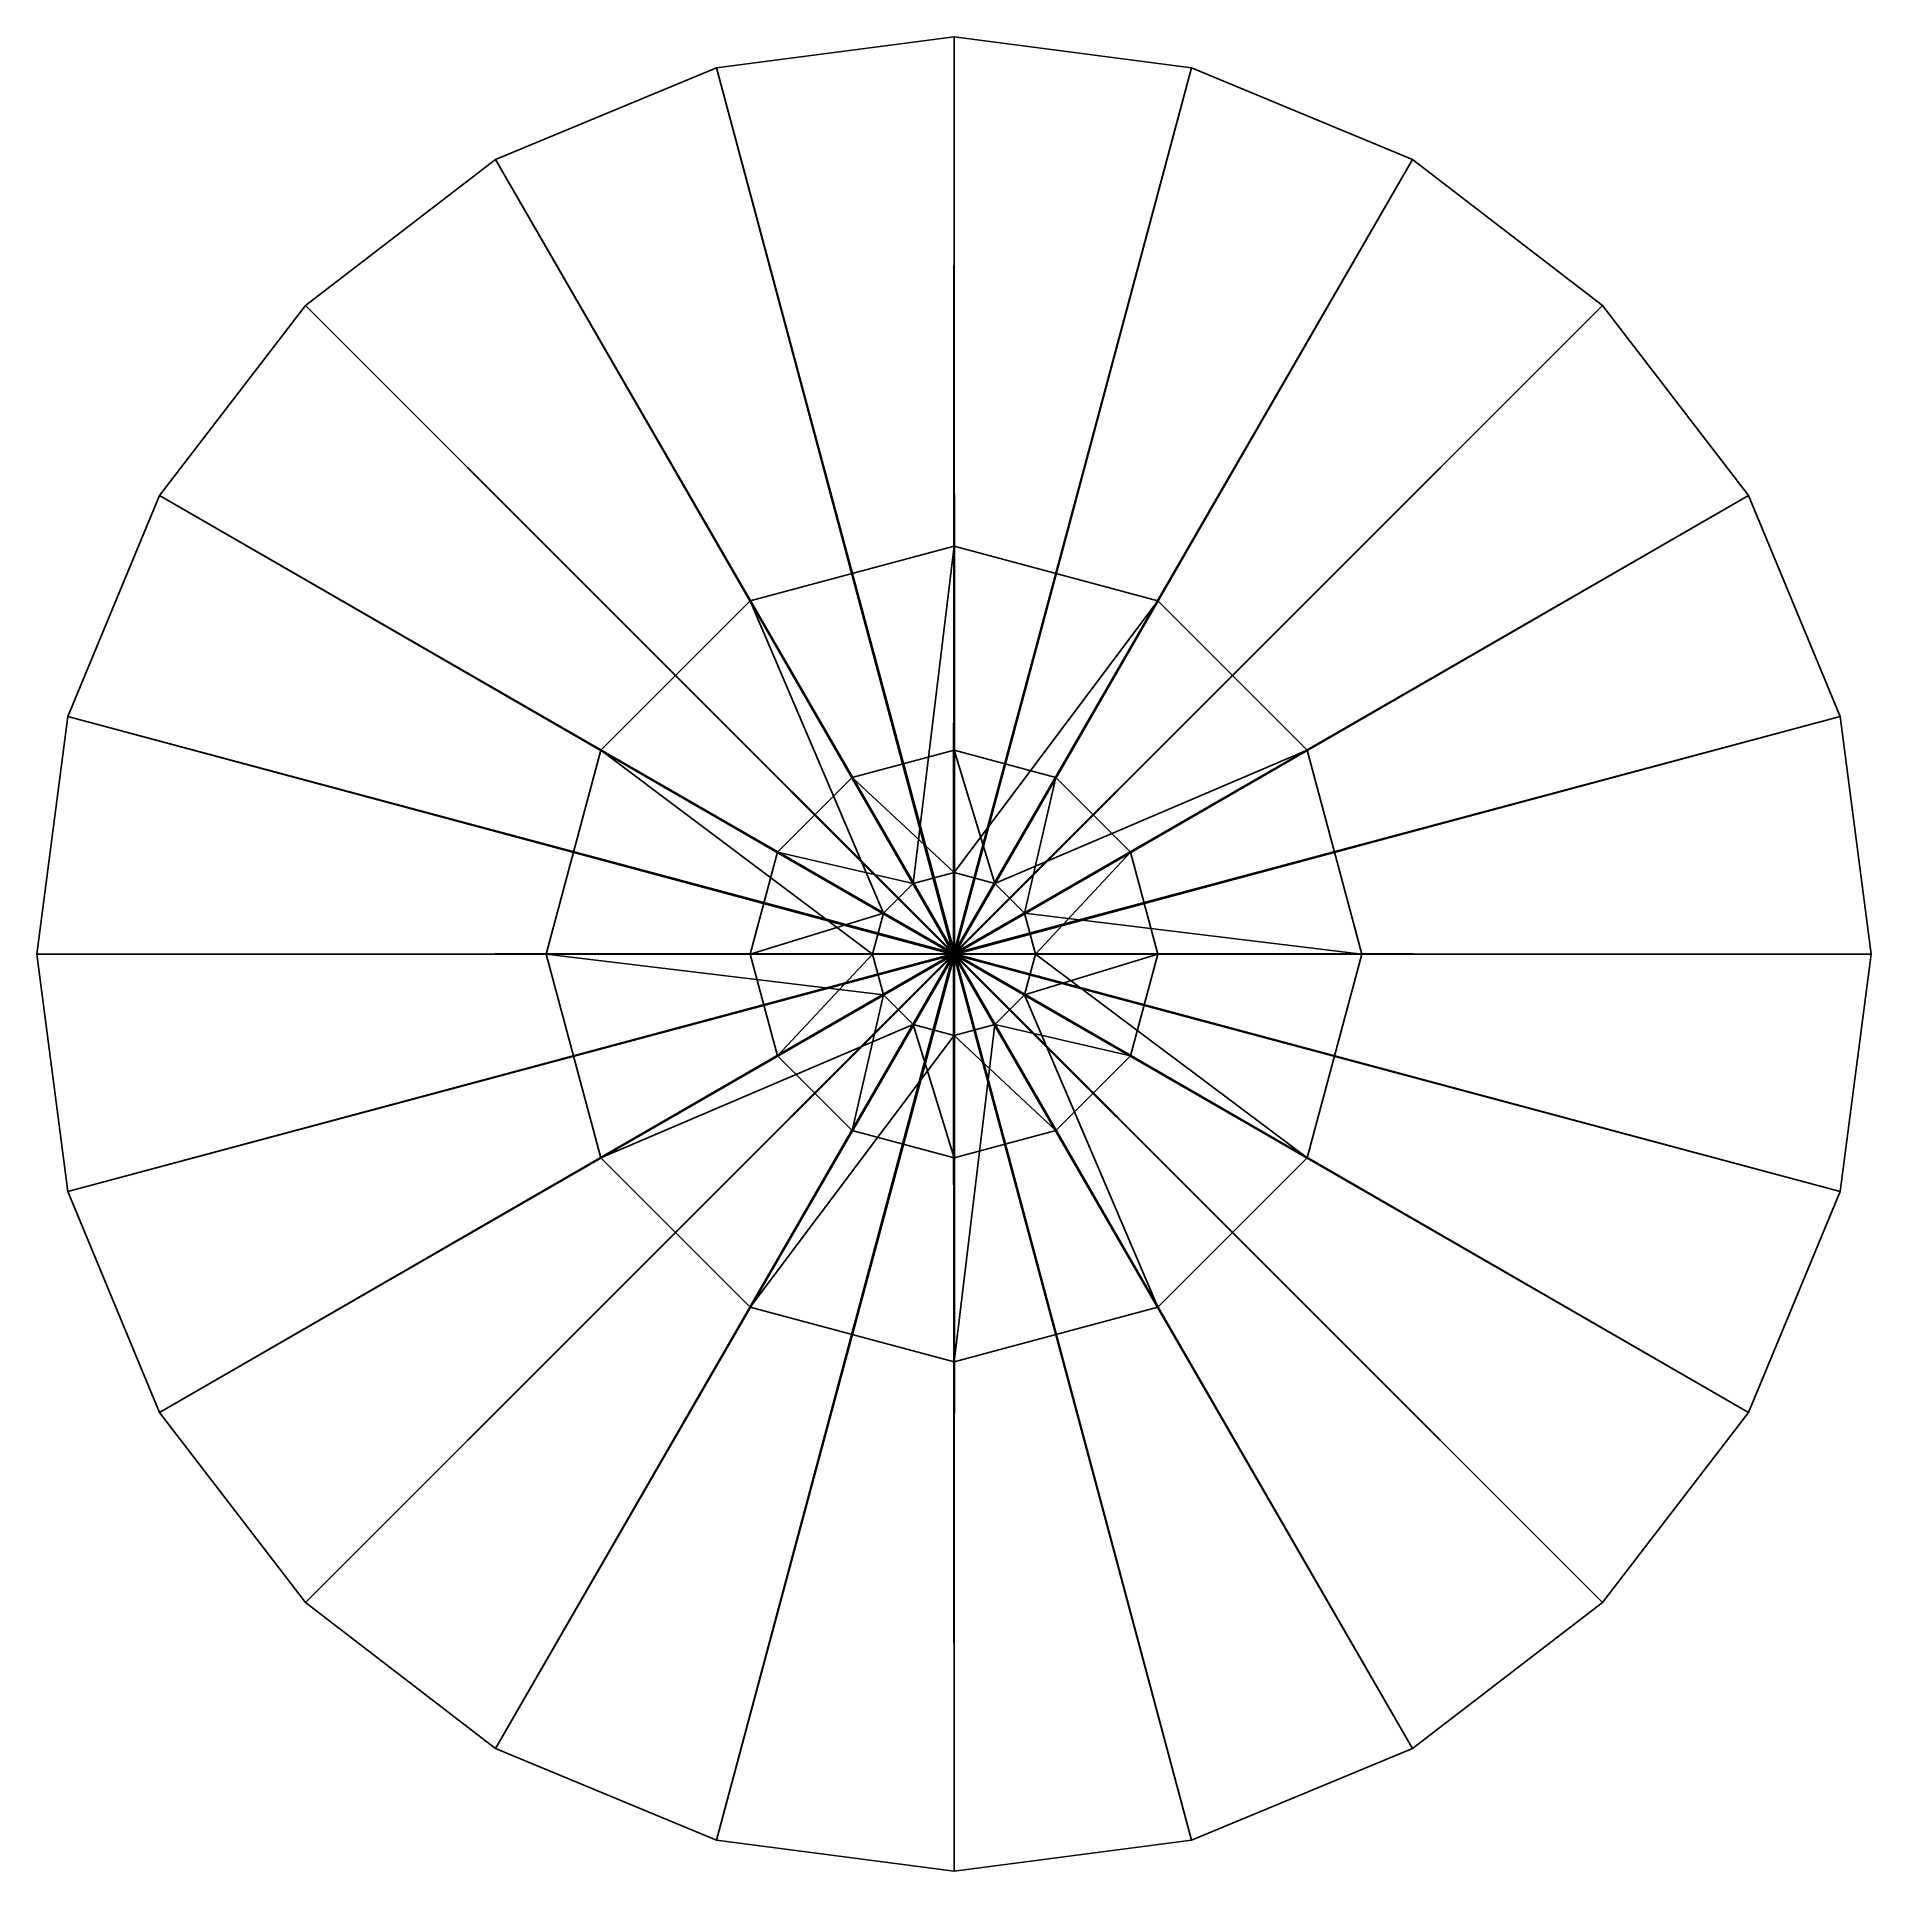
# Model space of a CAD drawing. Header units: metres. Extents: x -0.45 to 0.45, y -0.45 to 0.45.
import ezdxf

# ---------------------------------------------------------------- set-up
doc = ezdxf.new("R2010")
doc.units = ezdxf.units.M
doc.layers.add('XARCH', color=2, linetype='Continuous')

msp = doc.modelspace()

# ---------------------------------------------------------------- linework, layer by layer
at = {"layer": 'XARCH'}
for points in [[(0, 0.001, 0.38), (-0.1165, 0.4347, 0.38), (0, 0.45, 0.38)], [(0, 0.45, 0.38), (-0.1165, 0.4347, 0.38), (-0.1165, 0.4347, 0.42)], [(0, 0.45, 0.38), (-0.1165, 0.4347, 0.42), (0, 0.45, 0.42)], [(0, 0.45, 0.42), (-0.1165, 0.4347, 0.42), (-0.0003, 0.001, 0.42)], [(0, 0.45, 0.38), (-0.1165, 0.4347, 0.38), (-0.0003, 0.001, 0.38)], [(0, 0.45, 0.42), (-0.0003, 0.001, 0.42), (0, 0.001, 0.42)], [(0, 0.45, 0.38), (-0.0003, 0.001, 0.38), (0, 0.001, 0.38)], [(0.0003, 0.001, 0.38), (0, 0.001, 0.38), (0, 0.45, 0.38)], [(0.0003, 0.001, 0.38), (0, 0.45, 0.38), (0.1165, 0.4347, 0.38)], [(0.1165, 0.4347, 0.38), (0, 0.45, 0.38), (0, 0.45, 0.42)], [(0.1165, 0.4347, 0.38), (0, 0.45, 0.42), (0.1165, 0.4347, 0.42)], [(0.1165, 0.4347, 0.42), (0, 0.45, 0.42), (0, 0.001, 0.42)], [(0.1165, 0.4347, 0.38), (0, 0.45, 0.38), (0, 0.001, 0.38)], [(-0.0003, 0.001, 0.38), (-0.225, 0.3897, 0.38), (-0.1165, 0.4347, 0.38)], [(-0.1165, 0.4347, 0.38), (-0.225, 0.3897, 0.38), (-0.225, 0.3897, 0.42)], [(-0.1165, 0.4347, 0.38), (-0.225, 0.3897, 0.42), (-0.1165, 0.4347, 0.42)], [(-0.1165, 0.4347, 0.42), (-0.225, 0.3897, 0.42), (-0.0005, 0.0009, 0.42)], [(-0.1165, 0.4347, 0.38), (-0.225, 0.3897, 0.38), (-0.0005, 0.0009, 0.38)], [(0, 0.001, 0.38), (-0.0003, 0.001, 0.38), (-0.1165, 0.4347, 0.38)], [(-0.1165, 0.4347, 0.42), (-0.0005, 0.0009, 0.42), (-0.0003, 0.001, 0.42)], [(-0.1165, 0.4347, 0.38), (-0.0005, 0.0009, 0.38), (-0.0003, 0.001, 0.38)], [(0.1165, 0.4347, 0.42), (0, 0.001, 0.42), (0.0003, 0.001, 0.42)], [(0.1165, 0.4347, 0.38), (0, 0.001, 0.38), (0.0003, 0.001, 0.38)], [(0.0005, 0.0009, 0.38), (0.0003, 0.001, 0.38), (0.1165, 0.4347, 0.38)], [(0.225, 0.3897, 0.42), (0.1165, 0.4347, 0.42), (0.0003, 0.001, 0.42)], [(0.225, 0.3897, 0.38), (0.1165, 0.4347, 0.38), (0.0003, 0.001, 0.38)], [(0.0005, 0.0009, 0.38), (0.1165, 0.4347, 0.38), (0.225, 0.3897, 0.38)], [(0.225, 0.3897, 0.38), (0.1165, 0.4347, 0.38), (0.1165, 0.4347, 0.42)], [(0.225, 0.3897, 0.38), (0.1165, 0.4347, 0.42), (0.225, 0.3897, 0.42)], [(-0.0005, 0.0009, 0.38), (-0.3182, 0.3182, 0.38), (-0.225, 0.3897, 0.38)], [(-0.225, 0.3897, 0.38), (-0.3182, 0.3182, 0.38), (-0.3182, 0.3182, 0.42)], [(-0.225, 0.3897, 0.38), (-0.3182, 0.3182, 0.42), (-0.225, 0.3897, 0.42)], [(-0.225, 0.3897, 0.42), (-0.3182, 0.3182, 0.42), (-0.0007, 0.0007, 0.42)], [(-0.225, 0.3897, 0.38), (-0.3182, 0.3182, 0.38), (-0.0007, 0.0007, 0.38)], [(-0.0003, 0.001, 0.38), (-0.0005, 0.0009, 0.38), (-0.225, 0.3897, 0.38)], [(-0.225, 0.3897, 0.42), (-0.0007, 0.0007, 0.42), (-0.0005, 0.0009, 0.42)], [(-0.225, 0.3897, 0.38), (-0.0007, 0.0007, 0.38), (-0.0005, 0.0009, 0.38)], [(0.225, 0.3897, 0.42), (0.0003, 0.001, 0.42), (0.0005, 0.0009, 0.42)], [(0.225, 0.3897, 0.38), (0.0003, 0.001, 0.38), (0.0005, 0.0009, 0.38)], [(0.0007, 0.0007, 0.38), (0.0005, 0.0009, 0.38), (0.225, 0.3897, 0.38)], [(0.3182, 0.3182, 0.42), (0.225, 0.3897, 0.42), (0.0005, 0.0009, 0.42)], [(0.3182, 0.3182, 0.38), (0.225, 0.3897, 0.38), (0.0005, 0.0009, 0.38)], [(0.0007, 0.0007, 0.38), (0.225, 0.3897, 0.38), (0.3182, 0.3182, 0.38)], [(0.3182, 0.3182, 0.38), (0.225, 0.3897, 0.38), (0.225, 0.3897, 0.42)], [(0.3182, 0.3182, 0.38), (0.225, 0.3897, 0.42), (0.3182, 0.3182, 0.42)], [(-0.0007, 0.0007, 0.38), (-0.3897, 0.225, 0.38), (-0.3182, 0.3182, 0.38)], [(-0.3182, 0.3182, 0.38), (-0.3897, 0.225, 0.38), (-0.3897, 0.225, 0.42)], [(-0.3182, 0.3182, 0.38), (-0.3897, 0.225, 0.42), (-0.3182, 0.3182, 0.42)], [(-0.3182, 0.3182, 0.42), (-0.3897, 0.225, 0.42), (-0.0009, 0.0005, 0.42)], [(-0.3182, 0.3182, 0.38), (-0.3897, 0.225, 0.38), (-0.0009, 0.0005, 0.38)], [(-0.0005, 0.0009, 0.38), (-0.0007, 0.0007, 0.38), (-0.3182, 0.3182, 0.38)], [(-0.3182, 0.3182, 0.42), (-0.0009, 0.0005, 0.42), (-0.0007, 0.0007, 0.42)], [(-0.3182, 0.3182, 0.38), (-0.0009, 0.0005, 0.38), (-0.0007, 0.0007, 0.38)], [(0.3182, 0.3182, 0.42), (0.0005, 0.0009, 0.42), (0.0007, 0.0007, 0.42)], [(0.3182, 0.3182, 0.38), (0.0005, 0.0009, 0.38), (0.0007, 0.0007, 0.38)], [(0.0009, 0.0005, 0.38), (0.0007, 0.0007, 0.38), (0.3182, 0.3182, 0.38)], [(0.3897, 0.225, 0.42), (0.3182, 0.3182, 0.42), (0.0007, 0.0007, 0.42)], [(0.3897, 0.225, 0.38), (0.3182, 0.3182, 0.38), (0.0007, 0.0007, 0.38)], [(0.0009, 0.0005, 0.38), (0.3182, 0.3182, 0.38), (0.3897, 0.225, 0.38)], [(0.3897, 0.225, 0.38), (0.3182, 0.3182, 0.38), (0.3182, 0.3182, 0.42)], [(0.3897, 0.225, 0.38), (0.3182, 0.3182, 0.42), (0.3897, 0.225, 0.42)], [(-0.0009, 0.0005, 0.38), (-0.4347, 0.1165, 0.38), (-0.3897, 0.225, 0.38)], [(-0.3897, 0.225, 0.38), (-0.4347, 0.1165, 0.38), (-0.4347, 0.1165, 0.42)], [(-0.3897, 0.225, 0.38), (-0.4347, 0.1165, 0.42), (-0.3897, 0.225, 0.42)], [(-0.3897, 0.225, 0.42), (-0.4347, 0.1165, 0.42), (-0.001, 0.0003, 0.42)], [(-0.3897, 0.225, 0.38), (-0.4347, 0.1165, 0.38), (-0.001, 0.0003, 0.38)], [(-0.0007, 0.0007, 0.38), (-0.0009, 0.0005, 0.38), (-0.3897, 0.225, 0.38)], [(-0.3897, 0.225, 0.42), (-0.001, 0.0003, 0.42), (-0.0009, 0.0005, 0.42)], [(-0.3897, 0.225, 0.38), (-0.001, 0.0003, 0.38), (-0.0009, 0.0005, 0.38)], [(0.3897, 0.225, 0.42), (0.0007, 0.0007, 0.42), (0.0009, 0.0005, 0.42)], [(0.3897, 0.225, 0.38), (0.0007, 0.0007, 0.38), (0.0009, 0.0005, 0.38)], [(0.001, 0.0003, 0.38), (0.0009, 0.0005, 0.38), (0.3897, 0.225, 0.38)], [(0.4347, 0.1165, 0.42), (0.3897, 0.225, 0.42), (0.0009, 0.0005, 0.42)], [(0.4347, 0.1165, 0.38), (0.3897, 0.225, 0.38), (0.0009, 0.0005, 0.38)], [(0.001, 0.0003, 0.38), (0.3897, 0.225, 0.38), (0.4347, 0.1165, 0.38)], [(0.4347, 0.1165, 0.38), (0.3897, 0.225, 0.38), (0.3897, 0.225, 0.42)], [(0.4347, 0.1165, 0.38), (0.3897, 0.225, 0.42), (0.4347, 0.1165, 0.42)], [(0, 0.2), (-0.1, 0.1732), (-0.02, 0.0346, 0.04)], [(0, 0), (-0.1, 0.1732), (0, 0.2)], [(0, 0.2), (-0.02, 0.0346, 0.04), (0, 0.04, 0.04)], [(0.1, 0.1732), (0, 0.2), (0, 0.04, 0.04)], [(0, 0), (0, 0.2), (0.1, 0.1732)], [(-0.1, 0.1732), (-0.1732, 0.1), (-0.0346, 0.02, 0.04)], [(0, 0), (-0.1732, 0.1), (-0.1, 0.1732)], [(-0.1, 0.1732), (-0.0346, 0.02, 0.04), (-0.02, 0.0346, 0.04)], [(0.1, 0.1732), (0, 0.04, 0.04), (0.02, 0.0346, 0.04)], [(0, 0), (0.1, 0.1732), (0.1732, 0.1)], [(0.1732, 0.1), (0.1, 0.1732), (0.02, 0.0346, 0.04)], [(-0.001, 0.0003, 0.38), (-0.45, 0, 0.38), (-0.4347, 0.1165, 0.38)], [(-0.4347, 0.1165, 0.38), (-0.45, 0, 0.38), (-0.45, 0, 0.42)], [(-0.4347, 0.1165, 0.38), (-0.45, 0, 0.42), (-0.4347, 0.1165, 0.42)], [(-0.4347, 0.1165, 0.42), (-0.45, 0, 0.42), (-0.001, 0, 0.42)], [(-0.4347, 0.1165, 0.38), (-0.45, 0, 0.38), (-0.001, 0, 0.38)], [(-0.0009, 0.0005, 0.38), (-0.001, 0.0003, 0.38), (-0.4347, 0.1165, 0.38)], [(-0.4347, 0.1165, 0.42), (-0.001, 0, 0.42), (-0.001, 0.0003, 0.42)], [(-0.4347, 0.1165, 0.38), (-0.001, 0, 0.38), (-0.001, 0.0003, 0.38)], [(0.4347, 0.1165, 0.42), (0.0009, 0.0005, 0.42), (0.001, 0.0003, 0.42)], [(0.4347, 0.1165, 0.38), (0.0009, 0.0005, 0.38), (0.001, 0.0003, 0.38)], [(0.001, 0, 0.38), (0.001, 0.0003, 0.38), (0.4347, 0.1165, 0.38)], [(0.001, 0, 0.38), (0.4347, 0.1165, 0.38), (0.45, 0, 0.38)], [(0.45, 0, 0.42), (0.4347, 0.1165, 0.42), (0.001, 0.0003, 0.42)], [(0.45, 0, 0.38), (0.4347, 0.1165, 0.38), (0.001, 0.0003, 0.38)], [(0.45, 0, 0.38), (0.4347, 0.1165, 0.38), (0.4347, 0.1165, 0.42)], [(0.45, 0, 0.38), (0.4347, 0.1165, 0.42), (0.45, 0, 0.42)], [(-0.1732, 0.1), (-0.2, 0), (-0.04, 0, 0.04)], [(0, 0), (-0.2, 0), (-0.1732, 0.1)], [(-0.1732, 0.1), (-0.04, 0, 0.04), (-0.0346, 0.02, 0.04)], [(0, 0.04, 0.36), (-0.05, 0.0866, 0.38), (0, 0.1, 0.38)], [(0, 0, 0.38), (0, 0.1, 0.38), (-0.05, 0.0866, 0.38)], [(0.02, 0.0346, 0.36), (0, 0.04, 0.36), (0, 0.1, 0.38)], [(0.02, 0.0346, 0.36), (0, 0.1, 0.38), (0.05, 0.0866, 0.38)], [(0, 0), (0.1732, 0.1), (0.2, 0)], [(0, 0, 0.38), (0.05, 0.0866, 0.38), (0, 0.1, 0.38)], [(0.1732, 0.1), (0.02, 0.0346, 0.04), (0.0346, 0.02, 0.04)], [(0.2, 0), (0.1732, 0.1), (0.0346, 0.02, 0.04)], [(-0.02, 0.0346, 0.36), (-0.0866, 0.05, 0.38), (-0.05, 0.0866, 0.38)], [(0, 0, 0.38), (-0.05, 0.0866, 0.38), (-0.0866, 0.05, 0.38)], [(0, 0.04, 0.36), (-0.02, 0.0346, 0.36), (-0.05, 0.0866, 0.38)], [(0, 0, 0.38), (0.0866, 0.05, 0.38), (0.05, 0.0866, 0.38)], [(0.0346, 0.02, 0.36), (0.02, 0.0346, 0.36), (0.05, 0.0866, 0.38)], [(0.0346, 0.02, 0.36), (0.05, 0.0866, 0.38), (0.0866, 0.05, 0.38)], [(-0.0346, 0.02, 0.36), (-0.1, 0, 0.38), (-0.0866, 0.05, 0.38)], [(0, 0, 0.38), (-0.0866, 0.05, 0.38), (-0.1, 0, 0.38)], [(-0.02, 0.0346, 0.36), (-0.0346, 0.02, 0.36), (-0.0866, 0.05, 0.38)], [(0, 0, 0.38), (0.1, 0, 0.38), (0.0866, 0.05, 0.38)], [(0.04, 0, 0.36), (0.0346, 0.02, 0.36), (0.0866, 0.05, 0.38)], [(0.04, 0, 0.36), (0.0866, 0.05, 0.38), (0.1, 0, 0.38)], [(0, 0.04, 0.04), (-0.02, 0.0346, 0.04), (-0.02, 0.0346, 0.36)], [(0, 0.04, 0.04), (-0.02, 0.0346, 0.36), (0, 0.04, 0.36)], [(0.02, 0.0346, 0.04), (0, 0.04, 0.04), (0, 0.04, 0.36)], [(0.02, 0.0346, 0.04), (0, 0.04, 0.36), (0.02, 0.0346, 0.36)], [(-0.02, 0.0346, 0.04), (-0.0346, 0.02, 0.04), (-0.0346, 0.02, 0.36)], [(-0.02, 0.0346, 0.04), (-0.0346, 0.02, 0.36), (-0.02, 0.0346, 0.36)], [(0.0346, 0.02, 0.04), (0.02, 0.0346, 0.04), (0.02, 0.0346, 0.36)], [(0.0346, 0.02, 0.04), (0.02, 0.0346, 0.36), (0.0346, 0.02, 0.36)], [(-0.0346, 0.02, 0.36), (-0.04, 0, 0.36), (-0.1, 0, 0.38)], [(-0.0346, 0.02, 0.04), (-0.04, 0, 0.04), (-0.04, 0, 0.36)], [(-0.0346, 0.02, 0.04), (-0.04, 0, 0.36), (-0.0346, 0.02, 0.36)], [(0.2, 0), (0.0346, 0.02, 0.04), (0.04, 0, 0.04)], [(0.04, 0, 0.04), (0.0346, 0.02, 0.04), (0.0346, 0.02, 0.36)], [(0.04, 0, 0.04), (0.0346, 0.02, 0.36), (0.04, 0, 0.36)], [(-0.001, 0.0003, 0.38), (-0.001, 0, 0.38), (-0.45, 0, 0.38)], [(-0.001, 0, 0.38), (-0.4347, -0.1165, 0.38), (-0.45, 0, 0.38)], [(-0.45, 0, 0.38), (-0.4347, -0.1165, 0.38), (-0.4347, -0.1165, 0.42)], [(-0.45, 0, 0.38), (-0.4347, -0.1165, 0.42), (-0.45, 0, 0.42)], [(-0.45, 0, 0.42), (-0.4347, -0.1165, 0.42), (-0.001, -0.0003, 0.42)], [(-0.45, 0, 0.42), (-0.001, -0.0003, 0.42), (-0.001, 0, 0.42)], [(-0.45, 0, 0.38), (-0.4347, -0.1165, 0.38), (-0.001, -0.0003, 0.38)], [(-0.45, 0, 0.38), (-0.001, -0.0003, 0.38), (-0.001, 0, 0.38)], [(-0.001, 0, 0.38), (-0.001, -0.0003, 0.38), (-0.4347, -0.1165, 0.38)], [(-0.2, 0), (-0.1732, -0.1), (-0.0346, -0.02, 0.04)], [(-0.2, 0), (-0.0346, -0.02, 0.04), (-0.04, 0, 0.04)], [(0, 0), (-0.1732, -0.1), (-0.2, 0)], [(0, 0), (-0.1, -0.1732), (-0.1732, -0.1)], [(-0.04, 0, 0.36), (-0.0866, -0.05, 0.38), (-0.1, 0, 0.38)], [(0, 0), (0, -0.2), (-0.1, -0.1732)], [(0, 0, 0.38), (-0.1, 0, 0.38), (-0.0866, -0.05, 0.38)], [(-0.04, 0, 0.36), (-0.0346, -0.02, 0.36), (-0.0866, -0.05, 0.38)], [(0, 0, 0.38), (-0.0866, -0.05, 0.38), (-0.05, -0.0866, 0.38)], [(0, 0, 0.38), (-0.05, -0.0866, 0.38), (0, -0.1, 0.38)], [(-0.04, 0, 0.04), (-0.0346, -0.02, 0.04), (-0.0346, -0.02, 0.36)], [(-0.04, 0, 0.04), (-0.0346, -0.02, 0.36), (-0.04, 0, 0.36)], [(0, 0), (0.1, -0.1732), (0, -0.2)], [(0, 0), (0.1732, -0.1), (0.1, -0.1732)], [(0, 0), (0.2, 0), (0.1732, -0.1)], [(0, 0, 0.38), (0, -0.1, 0.38), (0.05, -0.0866, 0.38)], [(0, 0, 0.38), (0.05, -0.0866, 0.38), (0.0866, -0.05, 0.38)], [(0, 0, 0.38), (0.0866, -0.05, 0.38), (0.1, 0, 0.38)], [(0.45, 0, 0.42), (0.001, 0.0003, 0.42), (0.001, 0, 0.42)], [(0.45, 0, 0.38), (0.001, 0.0003, 0.38), (0.001, 0, 0.38)], [(0.001, -0.0003, 0.38), (0.001, 0, 0.38), (0.45, 0, 0.38)], [(0.001, -0.0003, 0.38), (0.45, 0, 0.38), (0.4347, -0.1165, 0.38)], [(0.4347, -0.1165, 0.42), (0.45, 0, 0.42), (0.001, 0, 0.42)], [(0.4347, -0.1165, 0.42), (0.001, 0, 0.42), (0.001, -0.0003, 0.42)], [(0.4347, -0.1165, 0.38), (0.45, 0, 0.38), (0.001, 0, 0.38)], [(0.4347, -0.1165, 0.38), (0.001, 0, 0.38), (0.001, -0.0003, 0.38)], [(0.1732, -0.1), (0.04, 0, 0.04), (0.0346, -0.02, 0.04)], [(0.0346, -0.02, 0.04), (0.04, 0, 0.04), (0.04, 0, 0.36)], [(0.0346, -0.02, 0.04), (0.04, 0, 0.36), (0.0346, -0.02, 0.36)], [(0.0346, -0.02, 0.36), (0.04, 0, 0.36), (0.1, 0, 0.38)], [(0.0346, -0.02, 0.36), (0.1, 0, 0.38), (0.0866, -0.05, 0.38)], [(0.1732, -0.1), (0.2, 0), (0.04, 0, 0.04)], [(0.4347, -0.1165, 0.38), (0.45, 0, 0.38), (0.45, 0, 0.42)], [(0.4347, -0.1165, 0.38), (0.45, 0, 0.42), (0.4347, -0.1165, 0.42)], [(-0.001, -0.0003, 0.38), (-0.3897, -0.225, 0.38), (-0.4347, -0.1165, 0.38)], [(-0.4347, -0.1165, 0.42), (-0.0009, -0.0005, 0.42), (-0.001, -0.0003, 0.42)], [(-0.4347, -0.1165, 0.38), (-0.0009, -0.0005, 0.38), (-0.001, -0.0003, 0.38)], [(-0.4347, -0.1165, 0.42), (-0.3897, -0.225, 0.42), (-0.0009, -0.0005, 0.42)], [(-0.4347, -0.1165, 0.38), (-0.3897, -0.225, 0.38), (-0.0009, -0.0005, 0.38)], [(-0.001, -0.0003, 0.38), (-0.0009, -0.0005, 0.38), (-0.3897, -0.225, 0.38)], [(-0.0009, -0.0005, 0.38), (-0.3182, -0.3182, 0.38), (-0.3897, -0.225, 0.38)], [(-0.3897, -0.225, 0.42), (-0.0007, -0.0007, 0.42), (-0.0009, -0.0005, 0.42)], [(-0.3897, -0.225, 0.38), (-0.0007, -0.0007, 0.38), (-0.0009, -0.0005, 0.38)], [(-0.3897, -0.225, 0.42), (-0.3182, -0.3182, 0.42), (-0.0007, -0.0007, 0.42)], [(-0.3897, -0.225, 0.38), (-0.3182, -0.3182, 0.38), (-0.0007, -0.0007, 0.38)], [(-0.0009, -0.0005, 0.38), (-0.0007, -0.0007, 0.38), (-0.3182, -0.3182, 0.38)], [(-0.0007, -0.0007, 0.38), (-0.225, -0.3897, 0.38), (-0.3182, -0.3182, 0.38)], [(-0.3182, -0.3182, 0.42), (-0.0005, -0.0009, 0.42), (-0.0007, -0.0007, 0.42)], [(-0.3182, -0.3182, 0.38), (-0.0005, -0.0009, 0.38), (-0.0007, -0.0007, 0.38)], [(-0.3182, -0.3182, 0.42), (-0.225, -0.3897, 0.42), (-0.0005, -0.0009, 0.42)], [(-0.3182, -0.3182, 0.38), (-0.225, -0.3897, 0.38), (-0.0005, -0.0009, 0.38)], [(-0.0007, -0.0007, 0.38), (-0.0005, -0.0009, 0.38), (-0.225, -0.3897, 0.38)], [(-0.0005, -0.0009, 0.38), (-0.1165, -0.4347, 0.38), (-0.225, -0.3897, 0.38)], [(-0.225, -0.3897, 0.42), (-0.0003, -0.001, 0.42), (-0.0005, -0.0009, 0.42)], [(-0.225, -0.3897, 0.38), (-0.0003, -0.001, 0.38), (-0.0005, -0.0009, 0.38)], [(-0.225, -0.3897, 0.42), (-0.1165, -0.4347, 0.42), (-0.0003, -0.001, 0.42)], [(-0.225, -0.3897, 0.38), (-0.1165, -0.4347, 0.38), (-0.0003, -0.001, 0.38)], [(-0.0005, -0.0009, 0.38), (-0.0003, -0.001, 0.38), (-0.1165, -0.4347, 0.38)], [(-0.0003, -0.001, 0.38), (0, -0.45, 0.38), (-0.1165, -0.4347, 0.38)], [(-0.1165, -0.4347, 0.42), (0, -0.45, 0.42), (0, -0.001, 0.42)], [(-0.1165, -0.4347, 0.42), (0, -0.001, 0.42), (-0.0003, -0.001, 0.42)], [(-0.1165, -0.4347, 0.38), (0, -0.45, 0.38), (0, -0.001, 0.38)], [(-0.1165, -0.4347, 0.38), (0, -0.001, 0.38), (-0.0003, -0.001, 0.38)], [(-0.0003, -0.001, 0.38), (0, -0.001, 0.38), (0, -0.45, 0.38)], [(0, -0.001, 0.38), (0.0003, -0.001, 0.38), (0.1165, -0.4347, 0.38)], [(0, -0.001, 0.38), (0.1165, -0.4347, 0.38), (0, -0.45, 0.38)], [(0, -0.45, 0.42), (0.1165, -0.4347, 0.42), (0.0003, -0.001, 0.42)], [(0, -0.45, 0.42), (0.0003, -0.001, 0.42), (0, -0.001, 0.42)], [(0, -0.45, 0.38), (0.1165, -0.4347, 0.38), (0.0003, -0.001, 0.38)], [(0, -0.45, 0.38), (0.0003, -0.001, 0.38), (0, -0.001, 0.38)], [(0.0003, -0.001, 0.38), (0.0005, -0.0009, 0.38), (0.225, -0.3897, 0.38)], [(0.1165, -0.4347, 0.42), (0.0005, -0.0009, 0.42), (0.0003, -0.001, 0.42)], [(0.1165, -0.4347, 0.38), (0.0005, -0.0009, 0.38), (0.0003, -0.001, 0.38)], [(0.0003, -0.001, 0.38), (0.225, -0.3897, 0.38), (0.1165, -0.4347, 0.38)], [(0.0005, -0.0009, 0.38), (0.0007, -0.0007, 0.38), (0.3182, -0.3182, 0.38)], [(0.225, -0.3897, 0.42), (0.0007, -0.0007, 0.42), (0.0005, -0.0009, 0.42)], [(0.225, -0.3897, 0.38), (0.0007, -0.0007, 0.38), (0.0005, -0.0009, 0.38)], [(0.0005, -0.0009, 0.38), (0.3182, -0.3182, 0.38), (0.225, -0.3897, 0.38)], [(0.1165, -0.4347, 0.42), (0.225, -0.3897, 0.42), (0.0005, -0.0009, 0.42)], [(0.1165, -0.4347, 0.38), (0.225, -0.3897, 0.38), (0.0005, -0.0009, 0.38)], [(0.0007, -0.0007, 0.38), (0.0009, -0.0005, 0.38), (0.3897, -0.225, 0.38)], [(0.3182, -0.3182, 0.42), (0.0009, -0.0005, 0.42), (0.0007, -0.0007, 0.42)], [(0.3182, -0.3182, 0.38), (0.0009, -0.0005, 0.38), (0.0007, -0.0007, 0.38)], [(0.0007, -0.0007, 0.38), (0.3897, -0.225, 0.38), (0.3182, -0.3182, 0.38)], [(0.225, -0.3897, 0.42), (0.3182, -0.3182, 0.42), (0.0007, -0.0007, 0.42)], [(0.225, -0.3897, 0.38), (0.3182, -0.3182, 0.38), (0.0007, -0.0007, 0.38)], [(0.0009, -0.0005, 0.38), (0.001, -0.0003, 0.38), (0.4347, -0.1165, 0.38)], [(0.3897, -0.225, 0.42), (0.001, -0.0003, 0.42), (0.0009, -0.0005, 0.42)], [(0.3897, -0.225, 0.38), (0.001, -0.0003, 0.38), (0.0009, -0.0005, 0.38)], [(0.0009, -0.0005, 0.38), (0.4347, -0.1165, 0.38), (0.3897, -0.225, 0.38)], [(0.3182, -0.3182, 0.42), (0.3897, -0.225, 0.42), (0.0009, -0.0005, 0.42)], [(0.3182, -0.3182, 0.38), (0.3897, -0.225, 0.38), (0.0009, -0.0005, 0.38)], [(0.3897, -0.225, 0.42), (0.4347, -0.1165, 0.42), (0.001, -0.0003, 0.42)], [(0.3897, -0.225, 0.38), (0.4347, -0.1165, 0.38), (0.001, -0.0003, 0.38)], [(-0.1732, -0.1), (-0.02, -0.0346, 0.04), (-0.0346, -0.02, 0.04)], [(-0.0346, -0.02, 0.36), (-0.05, -0.0866, 0.38), (-0.0866, -0.05, 0.38)], [(-0.0346, -0.02, 0.36), (-0.02, -0.0346, 0.36), (-0.05, -0.0866, 0.38)], [(-0.0346, -0.02, 0.04), (-0.02, -0.0346, 0.04), (-0.02, -0.0346, 0.36)], [(-0.0346, -0.02, 0.04), (-0.02, -0.0346, 0.36), (-0.0346, -0.02, 0.36)], [(0.1, -0.1732), (0.0346, -0.02, 0.04), (0.02, -0.0346, 0.04)], [(0.02, -0.0346, 0.04), (0.0346, -0.02, 0.04), (0.0346, -0.02, 0.36)], [(0.02, -0.0346, 0.04), (0.0346, -0.02, 0.36), (0.02, -0.0346, 0.36)], [(0.02, -0.0346, 0.36), (0.0346, -0.02, 0.36), (0.0866, -0.05, 0.38)], [(0.1, -0.1732), (0.1732, -0.1), (0.0346, -0.02, 0.04)], [(-0.1732, -0.1), (-0.1, -0.1732), (-0.02, -0.0346, 0.04)], [(-0.1, -0.1732), (0, -0.04, 0.04), (-0.02, -0.0346, 0.04)], [(-0.02, -0.0346, 0.36), (0, -0.1, 0.38), (-0.05, -0.0866, 0.38)], [(-0.02, -0.0346, 0.04), (0, -0.04, 0.04), (0, -0.04, 0.36)], [(-0.02, -0.0346, 0.04), (0, -0.04, 0.36), (-0.02, -0.0346, 0.36)], [(-0.02, -0.0346, 0.36), (0, -0.04, 0.36), (0, -0.1, 0.38)], [(0, -0.2), (0.1, -0.1732), (0.02, -0.0346, 0.04)], [(0, -0.2), (0.02, -0.0346, 0.04), (0, -0.04, 0.04)], [(0, -0.04, 0.04), (0.02, -0.0346, 0.04), (0.02, -0.0346, 0.36)], [(0, -0.04, 0.04), (0.02, -0.0346, 0.36), (0, -0.04, 0.36)], [(0, -0.04, 0.36), (0.02, -0.0346, 0.36), (0.05, -0.0866, 0.38)], [(0.02, -0.0346, 0.36), (0.0866, -0.05, 0.38), (0.05, -0.0866, 0.38)], [(-0.1, -0.1732), (0, -0.2), (0, -0.04, 0.04)], [(0, -0.04, 0.36), (0.05, -0.0866, 0.38), (0, -0.1, 0.38)], [(-0.4347, -0.1165, 0.38), (-0.3897, -0.225, 0.38), (-0.3897, -0.225, 0.42)], [(-0.4347, -0.1165, 0.38), (-0.3897, -0.225, 0.42), (-0.4347, -0.1165, 0.42)], [(0.3897, -0.225, 0.38), (0.4347, -0.1165, 0.38), (0.4347, -0.1165, 0.42)], [(0.3897, -0.225, 0.38), (0.4347, -0.1165, 0.42), (0.3897, -0.225, 0.42)], [(-0.3897, -0.225, 0.38), (-0.3182, -0.3182, 0.38), (-0.3182, -0.3182, 0.42)], [(-0.3897, -0.225, 0.38), (-0.3182, -0.3182, 0.42), (-0.3897, -0.225, 0.42)], [(0.3182, -0.3182, 0.38), (0.3897, -0.225, 0.38), (0.3897, -0.225, 0.42)], [(0.3182, -0.3182, 0.38), (0.3897, -0.225, 0.42), (0.3182, -0.3182, 0.42)], [(-0.3182, -0.3182, 0.38), (-0.225, -0.3897, 0.38), (-0.225, -0.3897, 0.42)], [(-0.3182, -0.3182, 0.38), (-0.225, -0.3897, 0.42), (-0.3182, -0.3182, 0.42)], [(0.225, -0.3897, 0.38), (0.3182, -0.3182, 0.38), (0.3182, -0.3182, 0.42)], [(0.225, -0.3897, 0.38), (0.3182, -0.3182, 0.42), (0.225, -0.3897, 0.42)], [(-0.225, -0.3897, 0.38), (-0.1165, -0.4347, 0.38), (-0.1165, -0.4347, 0.42)], [(-0.225, -0.3897, 0.38), (-0.1165, -0.4347, 0.42), (-0.225, -0.3897, 0.42)], [(0.1165, -0.4347, 0.38), (0.225, -0.3897, 0.38), (0.225, -0.3897, 0.42)], [(0.1165, -0.4347, 0.38), (0.225, -0.3897, 0.42), (0.1165, -0.4347, 0.42)], [(-0.1165, -0.4347, 0.38), (0, -0.45, 0.38), (0, -0.45, 0.42)], [(-0.1165, -0.4347, 0.38), (0, -0.45, 0.42), (-0.1165, -0.4347, 0.42)], [(0, -0.45, 0.38), (0.1165, -0.4347, 0.38), (0.1165, -0.4347, 0.42)], [(0, -0.45, 0.38), (0.1165, -0.4347, 0.42), (0, -0.45, 0.42)]]:
    msp.add_3dface(points, dxfattribs=at)

doc.saveas('drawing.dxf')
